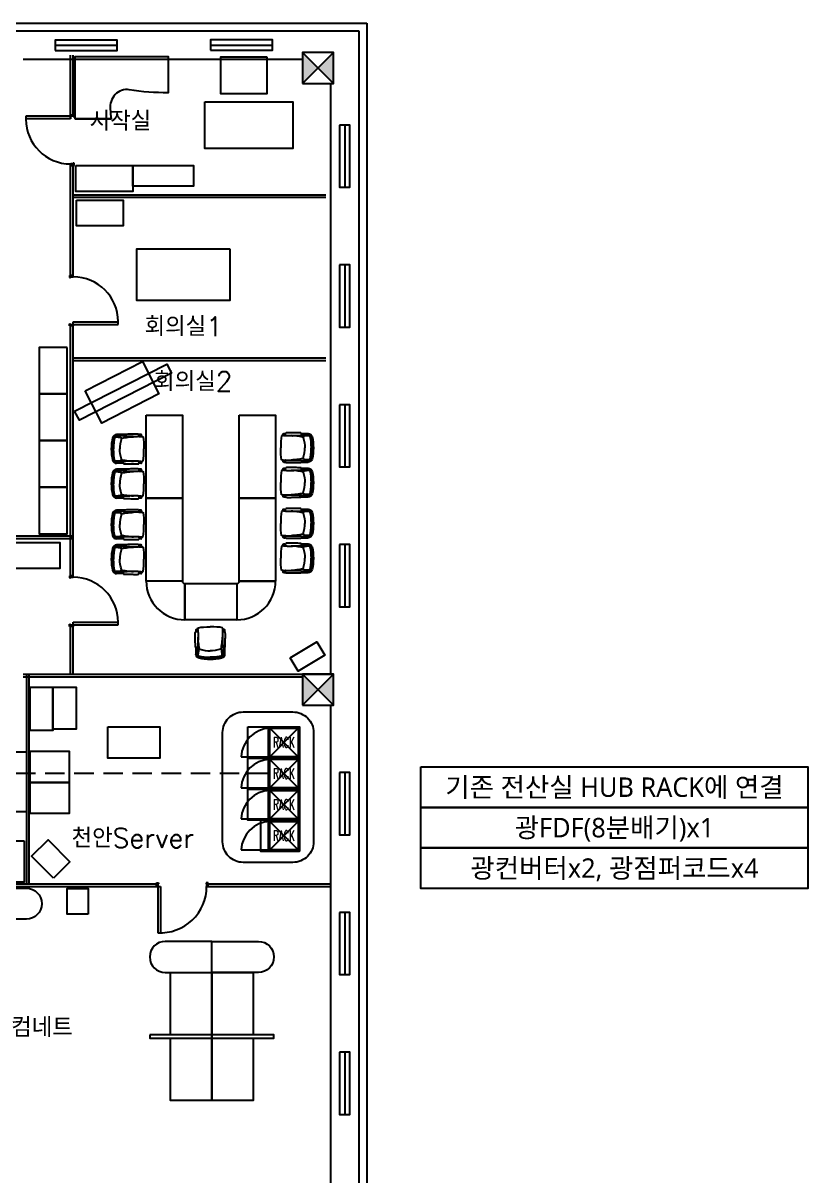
# Model space of a CAD drawing. Header units: millimetres. Extents: x -126150 to 252300, y 0 to 89100.
# Drawn here: x 209506 to 224669, y 40906 to 63165 of the extents above; entities that cross this region are included whole.
import ezdxf
from ezdxf.enums import TextEntityAlignment as Align
from ezdxf.xclip import XClip

# ---------------------------------------------------------------- set-up
doc = ezdxf.new("R2010")
doc.units = ezdxf.units.MM
doc.header["$LTSCALE"] = 1500
doc.header["$XCLIPFRAME"] = 0
doc.linetypes.add('CEN', pattern=[62, 60, -1, 0, -1])
doc.linetypes.add('HIDDEN', pattern=[0.375, 0.25, -0.125])
for name, color, linetype in [('1', 1, 'Continuous'), ('arch', 8, 'Continuous'), ('REV', 1, 'Continuous'), ('S2', 4, 'HIDDEN'), ('SYM', 3, 'Continuous'), ('XREF', 7, 'CEN')]:
    doc.layers.add(name, color=color, linetype=linetype)
doc.styles.add('2', font='romanc.shx', dxfattribs={"bigfont": 'gsg1.shx'})
doc.styles.add('arch', font='romans.shx', dxfattribs={"bigfont": 'GHS.SHX'})
doc.styles.add('GHS', font='malgun.ttf')

# ---------------------------------------------------------------- blocks, each defined once
blk = doc.blocks.new('1')
at = {"color": 0}
for p, q in [((133281, 9860, 0), (133282, 9871, 0)), ((133281, 9846, 0), (133281, 9860, 0)), ((133281, 9831, 0), (133281, 9846, 0)), ((133281, 9814, 0), (133281, 9831, 0)), ((133281, 9797, 0), (133281, 9814, 0)), ((133281, 9778, 0), (133281, 9797, 0)), ((133282, 9880, 0), (133284, 9887, 0)), ((133282, 9871, 0), (133282, 9880, 0)), ((133284, 9887, 0), (133286, 9893, 0)), ((133295, 9933, 0), (133295, 9897, 0)), ((133322, 9933, 0), (133322, 9897, 0)), ((133331, 9955, 0), (133332, 9957, 0)), ((133331, 9953, 0), (133331, 9955, 0)), ((133331, 9952, 0), (133331, 9953, 0)), ((133331, 9947, 0), (133331, 9952, 0)), ((133331, 9941, 0), (133331, 9947, 0)), ((133331, 9939, 0), (133331, 9947, 0)), ((133331, 9939, 0), (133331, 9941, 0)), ((133331, 9923, 0), (133331, 9939, 0)), ((133331, 9901, 0), (133331, 9923, 0)), ((133332, 9892, 0), (133331, 9901, 0)), ((133331, 9893, 0), (133333, 9887, 0)), ((133332, 9966, 0), (133333, 9967, 0)), ((133332, 9965, 0), (133332, 9966, 0)), ((133332, 9963, 0), (133332, 9965, 0)), ((133332, 9962, 0), (133332, 9963, 0)), ((133332, 9961, 0), (133332, 9962, 0)), ((133332, 9960, 0), (133332, 9961, 0)), ((133332, 9958, 0), (133332, 9960, 0)), ((133332, 9957, 0), (133332, 9958, 0)), ((133333, 9967, 0), (133334, 9969, 0)), ((133333, 9887, 0), (133335, 9880, 0)), ((133334, 9970, 0), (133336, 9971, 0)), ((133334, 9969, 0), (133334, 9970, 0)), ((133335, 9880, 0), (133335, 9871, 0)), ((133335, 9871, 0), (133336, 9860, 0)), ((133336, 9797, 0), (133335, 9778, 0)), ((133336, 9971, 0), (133337, 9973, 0)), ((133336, 9860, 0), (133336, 9846, 0)), ((133336, 9846, 0), (133336, 9831, 0)), ((133336, 9831, 0), (133336, 9814, 0)), ((133336, 9814, 0), (133336, 9797, 0)), ((133337, 9973, 0), (133338, 9974, 0)), ((133338, 9974, 0), (133340, 9975, 0)), ((133340, 9975, 0), (133342, 9975, 0)), ((133342, 9975, 0), (133343, 9975, 0)), ((133343, 9975, 0), (133390, 9982, 0)), ((133343, 9975, 0), (133343, 9975, 0)), ((133390, 9982, 0), (133443, 9987, 0)), ((133443, 9987, 0), (133504, 9990, 0)), ((133504, 9990, 0), (133572, 9991, 0)), ((133640, 9990, 0), (133572, 9991, 0)), ((133700, 9987, 0), (133640, 9990, 0)), ((133754, 9982, 0), (133700, 9987, 0)), ((133801, 9975, 0), (133754, 9982, 0)), ((133801, 9975, 0), (133801, 9975, 0)), ((133802, 9975, 0), (133801, 9975, 0)), ((133804, 9975, 0), (133802, 9975, 0)), ((133805, 9974, 0), (133804, 9975, 0)), ((133807, 9973, 0), (133805, 9974, 0)), ((133808, 9971, 0), (133807, 9973, 0)), ((133810, 9970, 0), (133808, 9971, 0)), ((133809, 9871, 0), (133808, 9860, 0)), ((133808, 9860, 0), (133808, 9846, 0)), ((133808, 9846, 0), (133808, 9831, 0)), ((133808, 9831, 0), (133808, 9814, 0)), ((133808, 9814, 0), (133808, 9797, 0)), ((133808, 9797, 0), (133808, 9778, 0)), ((133811, 9887, 0), (133809, 9880, 0)), ((133809, 9880, 0), (133809, 9871, 0)), ((133810, 9969, 0), (133810, 9970, 0)), ((133811, 9967, 0), (133810, 9969, 0)), ((133812, 9966, 0), (133811, 9967, 0)), ((133813, 9893, 0), (133811, 9887, 0)), ((133812, 9965, 0), (133812, 9966, 0)), ((133812, 9963, 0), (133812, 9965, 0)), ((133812, 9962, 0), (133812, 9963, 0)), ((133812, 9961, 0), (133812, 9962, 0)), ((133812, 9960, 0), (133812, 9961, 0)), ((133812, 9958, 0), (133812, 9960, 0)), ((133812, 9957, 0), (133812, 9958, 0)), ((133812, 9955, 0), (133812, 9957, 0)), ((133812, 9953, 0), (133812, 9955, 0)), ((133812, 9952, 0), (133812, 9953, 0)), ((133812, 9947, 0), (133812, 9952, 0)), ((133813, 9941, 0), (133812, 9947, 0)), ((133813, 9939, 0), (133812, 9947, 0)), ((133812, 9901, 0), (133813, 9923, 0)), ((133812, 9892, 0), (133812, 9901, 0)), ((133813, 9939, 0), (133813, 9941, 0)), ((133813, 9923, 0), (133813, 9939, 0)), ((133822, 9933, 0), (133822, 9897, 0)), ((133849, 9933, 0), (133849, 9897, 0)), ((133860, 9887, 0), (133858, 9893, 0)), ((133862, 9880, 0), (133860, 9887, 0)), ((133862, 9871, 0), (133862, 9880, 0)), ((133863, 9860, 0), (133862, 9871, 0)), ((133862, 9778, 0), (133863, 9797, 0)), ((133863, 9846, 0), (133863, 9860, 0)), ((133863, 9831, 0), (133863, 9846, 0)), ((133863, 9814, 0), (133863, 9831, 0)), ((133863, 9797, 0), (133863, 9814, 0)), ((133282, 9758, 0), (133281, 9778, 0)), ((133282, 9737, 0), (133282, 9758, 0)), ((133283, 9715, 0), (133282, 9737, 0)), ((133283, 9690, 0), (133283, 9715, 0)), ((133284, 9664, 0), (133283, 9690, 0)), ((133285, 9636, 0), (133284, 9664, 0)), ((133285, 9605, 0), (133285, 9636, 0)), ((133286, 9604, 0), (133285, 9605, 0)), ((133287, 9601, 0), (133286, 9604, 0)), ((133288, 9599, 0), (133287, 9601, 0)), ((133290, 9597, 0), (133288, 9599, 0)), ((133290, 9597, 0), (133290, 9597, 0)), ((133294, 9595, 0), (133290, 9597, 0)), ((133300, 9593, 0), (133294, 9595, 0)), ((133295, 9594, 0), (133295, 9461, 0)), ((133306, 9592, 0), (133300, 9593, 0)), ((133311, 9592, 0), (133306, 9592, 0)), ((133317, 9593, 0), (133311, 9592, 0)), ((133323, 9595, 0), (133317, 9593, 0)), ((133322, 9594, 0), (133322, 9563, 0)), ((133327, 9597, 0), (133323, 9595, 0)), ((133329, 9599, 0), (133327, 9597, 0)), ((133327, 9597, 0), (133327, 9597, 0)), ((133330, 9601, 0), (133329, 9599, 0)), ((133331, 9604, 0), (133330, 9601, 0)), ((133332, 9605, 0), (133331, 9604, 0)), ((133333, 9664, 0), (133332, 9636, 0)), ((133332, 9636, 0), (133332, 9605, 0)), ((133334, 9691, 0), (133333, 9664, 0)), ((133335, 9737, 0), (133334, 9715, 0)), ((133334, 9715, 0), (133334, 9691, 0)), ((133335, 9778, 0), (133335, 9758, 0)), ((133335, 9758, 0), (133335, 9737, 0)), ((133337, 9764, 0), (133336, 9789, 0)), ((133338, 9754, 0), (133337, 9764, 0)), ((133341, 9717, 0), (133338, 9754, 0)), ((133344, 9684, 0), (133341, 9717, 0)), ((133349, 9653, 0), (133344, 9684, 0)), ((133353, 9624, 0), (133349, 9653, 0)), ((133358, 9598, 0), (133353, 9624, 0)), ((133363, 9574, 0), (133358, 9598, 0)), ((133366, 9563, 0), (133363, 9574, 0)), ((133778, 9563, 0), (133781, 9574, 0)), ((133781, 9574, 0), (133786, 9598, 0)), ((133786, 9598, 0), (133791, 9624, 0)), ((133791, 9624, 0), (133795, 9653, 0)), ((133795, 9653, 0), (133799, 9684, 0)), ((133799, 9684, 0), (133803, 9717, 0)), ((133803, 9717, 0), (133806, 9754, 0)), ((133806, 9754, 0), (133807, 9764, 0)), ((133807, 9764, 0), (133808, 9789, 0)), ((133808, 9778, 0), (133809, 9758, 0)), ((133809, 9758, 0), (133809, 9737, 0)), ((133809, 9737, 0), (133810, 9715, 0)), ((133810, 9715, 0), (133810, 9691, 0)), ((133810, 9691, 0), (133811, 9664, 0)), ((133811, 9664, 0), (133812, 9636, 0)), ((133812, 9636, 0), (133812, 9605, 0)), ((133812, 9605, 0), (133813, 9604, 0)), ((133813, 9604, 0), (133814, 9601, 0)), ((133814, 9601, 0), (133815, 9599, 0)), ((133815, 9599, 0), (133817, 9597, 0)), ((133817, 9597, 0), (133821, 9595, 0)), ((133817, 9597, 0), (133817, 9597, 0)), ((133821, 9595, 0), (133827, 9593, 0)), ((133822, 9594, 0), (133822, 9563, 0)), ((133827, 9593, 0), (133832, 9592, 0)), ((133832, 9592, 0), (133838, 9592, 0)), ((133838, 9592, 0), (133844, 9593, 0)), ((133844, 9593, 0), (133850, 9595, 0)), ((133849, 9594, 0), (133849, 9461, 0)), ((133850, 9595, 0), (133854, 9597, 0)), ((133854, 9597, 0), (133856, 9599, 0)), ((133854, 9597, 0), (133854, 9597, 0)), ((133856, 9599, 0), (133857, 9601, 0)), ((133857, 9601, 0), (133858, 9604, 0)), ((133858, 9604, 0), (133859, 9605, 0)), ((133859, 9636, 0), (133860, 9664, 0)), ((133859, 9605, 0), (133859, 9636, 0)), ((133860, 9664, 0), (133861, 9690, 0)), ((133861, 9715, 0), (133862, 9737, 0)), ((133861, 9690, 0), (133861, 9715, 0)), ((133862, 9758, 0), (133862, 9778, 0)), ((133862, 9737, 0), (133862, 9758, 0)), ((133295, 9461, 0), (133322, 9461, 0)), ((133322, 9563, 0), (133322, 9461, 0)), ((133339, 9440, 0), (133340, 9454, 0)), ((133339, 9431, 0), (133339, 9440, 0)), ((133340, 9429, 0), (133339, 9431, 0)), ((133339, 9431, 0), (133339, 9431, 0)), ((133340, 9454, 0), (133349, 9531, 0)), ((133341, 9427, 0), (133340, 9429, 0)), ((133342, 9426, 0), (133341, 9427, 0)), ((133344, 9425, 0), (133342, 9426, 0)), ((133346, 9424, 0), (133344, 9425, 0)), ((133349, 9423, 0), (133346, 9424, 0)), ((133349, 9531, 0), (133350, 9535, 0)), ((133351, 9423, 0), (133349, 9423, 0)), ((133350, 9538, 0), (133351, 9542, 0)), ((133350, 9535, 0), (133350, 9538, 0)), ((133351, 9542, 0), (133352, 9545, 0)), ((133400, 9412, 0), (133351, 9423, 0)), ((133351, 9423, 0), (133351, 9423, 0)), ((133352, 9545, 0), (133353, 9548, 0)), ((133353, 9548, 0), (133355, 9551, 0)), ((133355, 9551, 0), (133356, 9553, 0)), ((133355, 9386, 0), (133361, 9412, 0)), ((133356, 9553, 0), (133358, 9556, 0)), ((133358, 9556, 0), (133361, 9558, 0)), ((133361, 9558, 0), (133365, 9560, 0)), ((133365, 9560, 0), (133370, 9560, 0)), ((133366, 9563, 0), (133366, 9562, 0)), ((133367, 9560, 0), (133366, 9562, 0)), ((133370, 9560, 0), (133372, 9560, 0)), ((133372, 9560, 0), (133372, 9560, 0)), ((133372, 9560, 0), (133423, 9546, 0)), ((133453, 9405, 0), (133400, 9412, 0)), ((133423, 9546, 0), (133476, 9535, 0)), ((133511, 9401, 0), (133453, 9405, 0)), ((133476, 9535, 0), (133526, 9529, 0)), ((133572, 9399, 0), (133511, 9401, 0)), ((133526, 9529, 0), (133572, 9528, 0)), ((133618, 9529, 0), (133572, 9528, 0)), ((133572, 9399, 0), (133632, 9401, 0)), ((133668, 9535, 0), (133618, 9529, 0)), ((133632, 9401, 0), (133690, 9405, 0)), ((133721, 9546, 0), (133668, 9535, 0)), ((133690, 9405, 0), (133744, 9412, 0)), ((133772, 9560, 0), (133721, 9546, 0)), ((133744, 9412, 0), (133793, 9423, 0)), ((133772, 9560, 0), (133772, 9560, 0)), ((133774, 9560, 0), (133772, 9560, 0)), ((133779, 9560, 0), (133774, 9560, 0)), ((133777, 9560, 0), (133778, 9562, 0)), ((133778, 9563, 0), (133778, 9562, 0)), ((133783, 9558, 0), (133779, 9560, 0)), ((133786, 9556, 0), (133783, 9558, 0)), ((133789, 9386, 0), (133783, 9412, 0)), ((133788, 9553, 0), (133786, 9556, 0)), ((133789, 9551, 0), (133788, 9553, 0)), ((133790, 9548, 0), (133789, 9551, 0)), ((133792, 9545, 0), (133790, 9548, 0)), ((133793, 9542, 0), (133792, 9545, 0)), ((133793, 9538, 0), (133793, 9542, 0)), ((133794, 9535, 0), (133793, 9538, 0)), ((133793, 9423, 0), (133795, 9423, 0)), ((133793, 9423, 0), (133793, 9423, 0)), ((133795, 9531, 0), (133794, 9535, 0)), ((133804, 9454, 0), (133795, 9531, 0)), ((133795, 9423, 0), (133798, 9424, 0)), ((133798, 9424, 0), (133800, 9425, 0)), ((133800, 9425, 0), (133802, 9426, 0)), ((133802, 9426, 0), (133803, 9427, 0)), ((133803, 9427, 0), (133804, 9429, 0)), ((133805, 9440, 0), (133804, 9454, 0)), ((133804, 9429, 0), (133805, 9431, 0)), ((133805, 9431, 0), (133805, 9440, 0)), ((133805, 9431, 0), (133805, 9431, 0)), ((133822, 9563, 0), (133822, 9461, 0)), ((133849, 9461, 0), (133822, 9461, 0))]:
    blk.add_line(p, q, dxfattribs=at)
for centre, radius, start, end in [((133308, 9854, 0), 45.5, 59.464, 120.1902), ((133308, 9933, 0), 13.3, 0, 180), ((133835, 9854, 0), 45.5, 59.8098, 120.536), ((133835, 9933, 0), 13.3, 0, 180), ((133372, 9461, 0), 76.7, 180, 257.0037), ((133372, 9461, 0), 50, 180, 257.0037), ((133572, 10328, 0), 967, 257.0037, 282.9963), ((133572, 10328, 0), 940, 257.0037, 282.9963), ((133772, 9461, 0), 50, 282.9963, 0), ((133772, 9461, 0), 76.7, 282.9963, 0)]:
    blk.add_arc(centre, radius, start, end, dxfattribs=at)
for points, knots in [([(133331, 9947, 0), (133331, 9948, 0), (133331, 9949, 0), (133331, 9951, 0), (133331, 9951, 0)], [0, 0, 0, 0, 3.144716, 4.374955, 4.374955, 4.374955, 4.374955]), ([(133331, 9939, 0), (133331, 9939, 0), (133331, 9935, 0), (133331, 9928, 0), (133331, 9919, 0), (133331, 9911, 0), (133331, 9904, 0), (133331, 9898, 0), (133332, 9895, 0), (133332, 9893, 0)], [0, 0, 0, 0, 2.508809, 11.774259, 20.413863, 28.277147, 35.372913, 41.760594, 46.39044, 46.39044, 46.39044, 46.39044]), ([(133812, 9947, 0), (133812, 9948, 0), (133812, 9949, 0), (133812, 9951, 0), (133812, 9951, 0)], [0, 0, 0, 0, 3.144716, 4.374955, 4.374955, 4.374955, 4.374955]), ([(133813, 9939, 0), (133813, 9939, 0), (133813, 9935, 0), (133813, 9928, 0), (133813, 9919, 0), (133813, 9911, 0), (133813, 9904, 0), (133812, 9898, 0), (133812, 9895, 0), (133812, 9893, 0)], [0, 0, 0, 0, 2.508809, 11.774259, 20.413863, 28.277147, 35.372913, 41.760594, 46.39044, 46.39044, 46.39044, 46.39044]), ([(133336, 9789, 0), (133336, 9787, 0), (133336, 9780, 0), (133337, 9772, 0), (133337, 9766, 0), (133337, 9764, 0)], [0, 0, 0, 0, 6.602502, 20.084004, 24.910806, 24.910806, 24.910806, 24.910806]), ([(133808, 9789, 0), (133808, 9787, 0), (133808, 9780, 0), (133807, 9772, 0), (133807, 9766, 0), (133807, 9764, 0)], [0, 0, 0, 0, 6.602502, 20.084004, 24.910806, 24.910806, 24.910806, 24.910806]), ([(133351, 9426, 0), (133354, 9426, 0), (133359, 9425, 0), (133366, 9423, 0), (133375, 9421, 0), (133384, 9419, 0), (133395, 9417, 0), (133406, 9415, 0), (133419, 9413, 0), (133432, 9411, 0), (133446, 9409, 0), (133459, 9408, 0), (133471, 9407, 0), (133482, 9406, 0), (133495, 9405, 0), (133508, 9405, 0), (133523, 9404, 0), (133539, 9404, 0), (133555, 9403, 0), (133567, 9403, 0), (133572, 9403, 0)], [0, 0, 0, 0, 7.282537, 15.221161, 23.935757, 33.543876, 44.164639, 55.911564, 68.778606, 82.382173, 96.154559, 109.275035, 121.159997, 132.603251, 144.532305, 157.620734, 172.542706, 189.04602, 206.227621, 222.359385, 222.359385, 222.359385, 222.359385]), ([(133351, 9425, 0), (133351, 9425, 0), (133351, 9425, 0), (133351, 9424, 0), (133351, 9423, 0), (133351, 9423, 0), (133351, 9423, 0), (133351, 9423, 0)], [0, 0, 0, 0, 0.513298, 1.672591, 2.491069, 2.896647, 2.937366, 2.937366, 2.937366, 2.937366]), ([(133368, 9565, 0), (133368, 9565, 0), (133368, 9565, 0), (133368, 9564, 0), (133368, 9564, 0), (133368, 9563, 0), (133368, 9563, 0), (133368, 9563, 0)], [0, 0, 0, 0, 0.51218, 1.056524, 1.604318, 2.125846, 2.593214, 2.593214, 2.593214, 2.593214]), ([(133793, 9426, 0), (133790, 9426, 0), (133785, 9425, 0), (133777, 9423, 0), (133769, 9421, 0), (133759, 9419, 0), (133749, 9417, 0), (133737, 9415, 0), (133725, 9413, 0), (133712, 9411, 0), (133698, 9409, 0), (133685, 9408, 0), (133673, 9407, 0), (133661, 9406, 0), (133649, 9405, 0), (133636, 9405, 0), (133621, 9404, 0), (133605, 9404, 0), (133588, 9403, 0), (133577, 9403, 0), (133572, 9403, 0)], [0, 0, 0, 0, 7.282537, 15.221161, 23.935757, 33.543876, 44.164639, 55.911564, 68.778606, 82.382173, 96.154559, 109.275035, 121.159997, 132.603251, 144.532305, 157.620734, 172.542706, 189.04602, 206.227621, 222.359385, 222.359385, 222.359385, 222.359385]), ([(133793, 9425, 0), (133793, 9425, 0), (133793, 9425, 0), (133793, 9424, 0), (133793, 9423, 0), (133793, 9423, 0), (133793, 9423, 0), (133793, 9423, 0)], [0, 0, 0, 0, 0.513298, 1.672591, 2.491069, 2.896647, 2.937366, 2.937366, 2.937366, 2.937366])]:
    blk.add_open_spline(points, degree=3, knots=knots, dxfattribs=at)
for points in [[(133351, 9426, 0), (133351, 9426, 0), (133351, 9426, 0), (133351, 9425, 0)], [(133366, 9562, 0), (133366, 9561, 0), (133366, 9561, 0), (133367, 9560, 0)], [(133368, 9563, 0), (133368, 9562, 0), (133368, 9561, 0), (133368, 9560, 0)], [(133778, 9562, 0), (133778, 9561, 0), (133777, 9561, 0), (133777, 9560, 0)], [(133793, 9426, 0), (133793, 9426, 0), (133793, 9426, 0), (133793, 9425, 0)]]:
    blk.add_open_spline(points, degree=3, dxfattribs=at)
blk = doc.blocks.new('문틀3')
at = {"color": 0}
for p, q in [((-15, 32), (-15, -38)), ((13, 32), (-15, 32)), ((13, -18), (13, 32)), ((-15, -38), (25, -38)), ((25, -18), (13, -18)), ((25, -38), (25, -18))]:
    blk.add_line(p, q, dxfattribs=at)
blk = doc.blocks.new('XR-사무동', base_point=(461, 408.4))
at = {"layer": 'arch'}
h = blk.add_hatch(color=256, dxfattribs=at)
h.dxf.hatch_style = 1
h.paths.add_polyline_path([(198331.1, 59444.7), (198031.1, 59144.7), (198331.1, 58844.7)])
h.paths.add_polyline_path([(197731.1, 59444.7), (197731.1, 58844.7), (198031.1, 59144.7)])
h = blk.add_hatch(color=256, dxfattribs=at)
h.dxf.hatch_style = 1
h.paths.add_polyline_path([(198331.1, 47444.7), (198031.1, 47144.7), (198331.1, 46844.7)])
h.paths.add_polyline_path([(197731.1, 47444.7), (197731.1, 46844.7), (198031.1, 47144.7)])
for p, q in [((137201.2, 60014.7), (198971.1, 60014.7)), ((198971.1, 60014.7), (198971.1, 25340.3)), ((137341.1, 59864.7), (198821.1, 59864.7)), ((198821.1, 59864.7), (198821.1, 25490.3)), ((192952, 59587.4), (194152, 59587.4)), ((195952, 59589.7), (197152, 59589.7)), ((197731.1, 58844.7), (198331.1, 59444.7)), ((197731.1, 59444.7), (198331.1, 58844.7)), ((192331.1, 59314.7), (197731.1, 59314.7)), ((193251.1, 58164.7), (193251.1, 59394.7)), ((193301.1, 58242.7), (193301.1, 59394.7)), ((198271.1, 58844.7), (198271.1, 47444.7)), ((192386.1, 58214.7), (192386.1, 58159.7)), ((193251.1, 58214.7), (192386.1, 58214.7)), ((193251.1, 58164.7), (192386.1, 58164.7)), ((193251.1, 58239.7), (193251.1, 58164.7)), ((198546.1, 58044.7), (198546.1, 56844.7)), ((198546.1, 58044.7), (198546.1, 56844.7)), ((193251.1, 55142.7), (193251.1, 57294.7)), ((193301.1, 55142.7), (193301.1, 57266.7)), ((198181.2, 56694.7), (193301.1, 56694.7)), ((198181.2, 56644.7), (193301.1, 56644.7)), ((198546.1, 55344.7), (198546.1, 54144.7)), ((193251.1, 49342.7), (193251.1, 54166.7)), ((193301.1, 49342.7), (193301.1, 54244.7)), ((193301.1, 54244.7), (194166.1, 54244.7)), ((193301.1, 54169.7), (193301.1, 54244.7)), ((193301.1, 54194.7), (194166.1, 54194.7)), ((194166.1, 54194.7), (194166.1, 54249.7)), ((198181.2, 53544.7), (193301, 53544.7)), ((198181.2, 53494.7), (193301, 53494.7)), ((198546.1, 52644.7), (198546.1, 51444.7)), ((198546.1, 49944.7), (198546.1, 48744.7)), ((195409.3, 49242.4), (194709.3, 49242.4)), ((195459.3, 49192.4), (195459.3, 48492.4)), ((196459.3, 49192.4), (196459.3, 48492.4)), ((196509.3, 49242.4), (197209.3, 49242.4)), ((193251.1, 47444.7), (193251.1, 48366.7)), ((193301.1, 47444.7), (193301.1, 48444.7)), ((193301.1, 48444.7), (194166.1, 48444.7)), ((193301.1, 48369.7), (193301.1, 48444.7)), ((193301.1, 48394.7), (194166.1, 48394.7)), ((194166.1, 48394.7), (194166.1, 48449.7)), ((192331.1, 47444.7), (198331.1, 47444.7)), ((192396.1, 47444.7), (192396.1, 43394.7)), ((192446.1, 47444.7), (192446.1, 43394.7)), ((197731.1, 46844.7), (198331.1, 47444.7)), ((197731.1, 47444.7), (198331.1, 46844.7)), ((192331.1, 47394.7), (197731.1, 47394.7)), ((198271.1, 46844.7), (198271.1, 35444.7)), ((198546.1, 45544.7), (198546.1, 44344.7)), ((190520.2, 43394.7), (194906.4, 43394.7)), ((190520.2, 43344.7), (194984.4, 43344.7)), ((194934.4, 43344.7), (194934.4, 42452.1)), ((194984.4, 43344.7), (194984.4, 42450.7)), ((195906.4, 43394.7), (198271.1, 43394.7)), ((195906.4, 43344.7), (198271.1, 43344.7)), ((198546.1, 42844.7), (198546.1, 41644.7)), ((198546.1, 40144.7), (198546.1, 38944.7)), ((198546.1, 40144.7), (198546.1, 38944.7))]:
    blk.add_line(p, q, dxfattribs=at)
for points in [[(192952, 59487.4), (194152, 59487.4), (194152, 59687.4), (192952, 59687.4)], [(195952, 59489.7), (197152, 59489.7), (197152, 59689.7), (195952, 59689.7)], [(197731.1, 58844.7), (198331.1, 58844.7), (198331.1, 59444.7), (197731.1, 59444.7)], [(197046.4, 59356.1), (196146.4, 59356.1), (196146.4, 58656.1), (197046.4, 58656.1)], [(195843, 58492.1), (197543, 58492.1), (197543, 57592.1), (195843, 57592.1)], [(198446.1, 58044.7), (198446.1, 56844.7), (198646.1, 56844.7), (198646.1, 58044.7)], [(198446.1, 58044.7), (198446.1, 56844.7), (198646.1, 56844.7), (198646.1, 58044.7)], [(193353.2, 57264), (194453.2, 57264), (194453.2, 56764), (193353.2, 56764)], [(194453.2, 57264), (195623.2, 57264), (195623.2, 56864), (194453.2, 56864)], [(193364.8, 56597.7), (194264.8, 56597.7), (194264.8, 56097.7), (193364.8, 56097.7)], [(196328.7, 55655.9), (196328.7, 54655.9), (194528.7, 54655.9), (194528.7, 55655.9)], [(198446.1, 55344.7), (198446.1, 54144.7), (198646.1, 54144.7), (198646.1, 55344.7)], [(193185.7, 53753.6), (192645.7, 53753.6), (192645.7, 52853.6), (193185.7, 52853.6)], [(193328.1, 52522.7), (195109.6, 53431.8), (195200.5, 53253.7), (193419, 52344.6)], [(193533.1, 52913.7), (194637.6, 53477.3), (194955.8, 52853.8), (193851.3, 52290.2)], [(193185.7, 52853.6), (192645.7, 52853.6), (192645.7, 51953.6), (193185.7, 51953.6)], [(198446.1, 52644.7), (198446.1, 51444.7), (198646.1, 51444.7), (198646.1, 52644.7)], [(194709.3, 52442.4), (195409.3, 52442.4), (195409.3, 50842.4), (194709.3, 50842.4)], [(196509.3, 52442.4), (197209.3, 52442.4), (197209.3, 50842.4), (196509.3, 50842.4)], [(193185.7, 51953.6), (192645.7, 51953.6), (192645.7, 51053.6), (193185.7, 51053.6)], [(193185.7, 51053.6), (192645.7, 51053.6), (192645.7, 50153.6), (193185.7, 50153.6)], [(194709.3, 50842.4), (195409.3, 50842.4), (195409.3, 49242.4), (194709.3, 49242.4)], [(196509.3, 50842.4), (197209.3, 50842.4), (197209.3, 49242.4), (196509.3, 49242.4)], [(192081, 50114.7), (193281, 50114.7), (193281, 50054.7), (192081, 50054.7)], [(192140.6, 49986.8), (193040.6, 49986.8), (193040.6, 49486.8), (192140.6, 49486.8)], [(198446.1, 49944.7), (198446.1, 48744.7), (198646.1, 48744.7), (198646.1, 49944.7)], [(195459.3, 49192.4), (196459.3, 49192.4), (196459.3, 48492.4), (195459.3, 48492.4)], [(197493.7, 47758.4), (198008.4, 48066.8), (198162.6, 47809.4), (197647.9, 47501.1)], [(197731.1, 46844.7), (198331.1, 46844.7), (198331.1, 47444.7), (197731.1, 47444.7)], [(192468.1, 47194.7), (192908.1, 47194.7), (192908.1, 46354.7), (192468.1, 46354.7)], [(192908.1, 47194.7), (193358.1, 47194.7), (193358.1, 46384.7), (192908.1, 46384.7)], [(193970.9, 46424.7), (194970.9, 46424.7), (194970.9, 45824.7), (193970.9, 45824.7)], [(196671.1, 46424.7), (197671.1, 46424.7), (197671.1, 45824.7), (196671.1, 45824.7)], [(192396.1, 45943.2), (192396.1, 44783.2), (192036.1, 44783.2), (192036.1, 45943.2)], [(192470.7, 45954.7), (193220.7, 45954.7), (193220.7, 45354.7), (192470.7, 45354.7)], [(196671.1, 45824.7), (197671.1, 45824.7), (197671.1, 45224.7), (196671.1, 45224.7)], [(198446.1, 45544.7), (198446.1, 44344.7), (198646.1, 44344.7), (198646.1, 45544.7)], [(192470.7, 45354.7), (193220.7, 45354.7), (193220.7, 44754.7), (192470.7, 44754.7)], [(196671.1, 45224.7), (197671.1, 45224.7), (197671.1, 44624.7), (196671.1, 44624.7)], [(197671.1, 44624.7), (196921.1, 44624.7), (196921.1, 44024.7), (197671.1, 44024.7)], [(192352.4, 44225.6), (192352.4, 43425.6), (191152.4, 43425.6), (191152.4, 44225.6)], [(192919.8, 43502.5), (192495.5, 43926.7), (192813.7, 44244.9), (193238, 43820.7)], [(193586.1, 42808.6), (193186.1, 42808.6), (193186.1, 43308.6), (193586.1, 43308.6)], [(198446.1, 42844.7), (198446.1, 41644.7), (198646.1, 41644.7), (198646.1, 42844.7)], [(195977.9, 40483.4), (195177.9, 40483.4), (195177.9, 41683.4), (195977.9, 41683.4)], [(195977.9, 41683.4), (196777.9, 41683.4), (196777.9, 40483.4), (195977.9, 40483.4)], [(194777.9, 40483.4), (194777.9, 40413.4), (195977.9, 40413.4), (195977.9, 40483.4)], [(195977.9, 39213.4), (195177.9, 39213.4), (195177.9, 40413.4), (195977.9, 40413.4)], [(195977.9, 40483.4), (195977.9, 40413.4), (197177.9, 40413.4), (197177.9, 40483.4)], [(195977.9, 40413.4), (196777.9, 40413.4), (196777.9, 39213.4), (195977.9, 39213.4)], [(198446.1, 40144.7), (198446.1, 38944.7), (198646.1, 38944.7), (198646.1, 40144.7)], [(198446.1, 40144.7), (198446.1, 38944.7), (198646.1, 38944.7), (198646.1, 40144.7)]]:
    blk.add_lwpolyline(points, close=True, dxfattribs=at)
blk.add_lwpolyline([(194035, 58167.3), (193335, 58167.3), (193335, 59367.3), (194135, 59367.3), (195135, 59367.3), (195135, 58667.3, -0.0377304), (194383.6, 58724, 0.260795), (194111.3, 58635.1, 0.2165579), (194016.6, 58350.1, 0.0383422), (194035, 58167.3), (193335, 58167.3), (194035, 58167.3)], format="xyb", dxfattribs=at)
for points in [[(192394.8, 42712.6), (191494.8, 42712.6), (191494.8, 43312.6), (192394.8, 43312.6, -1)], [(195077.9, 41683.4), (195977.9, 41683.4), (195977.9, 42283.4), (195077.9, 42283.4, 1)], [(196877.9, 41683.4), (195977.9, 41683.4), (195977.9, 42283.4), (196877.9, 42283.4, -1)]]:
    blk.add_lwpolyline(points, format="xyb", close=True, dxfattribs=at)
for centre, radius, start, end in [((193251.1, 58159.7), 865, 180, 270), ((193301.1, 54249.7), 865, 0, 90), ((193301.1, 48449.7), 865, 0, 90), ((195459.3, 49242.4), 750, 180, 270), ((195459.3, 49242.4), 50, 180, 270), ((196459.3, 49242.4), 750, 270, 0), ((196459.3, 49242.4), 50, 270, 0), ((194984.4, 43344.7), 894, 266.79387, 0)]:
    blk.add_arc(centre, radius, start, end, dxfattribs=at)
at = {"layer": 'arch', "xscale": -1}
for name, p, rotation in [('문틀3', (193283.5, 58227.4), 89.99999999999997), ('문틀3', (193268.8, 54182.1), 270), ('1', (207301.2, 185385.1, -0.3), 89.99999999999997), ('1', (207301.2, 184714.1, -0.3), 89.99999999999997), ('1', (207301.2, 183925.1, -0.3), 89.99999999999997), ('1', (207301.2, 183254.1, -0.3), 89.99999999999997), ('문틀3', (193268.8, 48382.1), 270), ('문틀3', (194921.8, 43377.1), 180)]:
    blk.add_blockref(name, p, dxfattribs=dict(at, rotation=rotation))
at = {"layer": 'arch'}
for name, p, rotation in [('문틀3', (193283.5, 57282.1), 89.99999999999993), ('문틀3', (193268.8, 55127.4), 269.9999999999999), ('1', (184675.1, 185364.5, -0.3), 270), ('1', (184675.1, 184693.5, -0.3), 270), ('1', (184675.1, 183904.5, -0.3), 270), ('1', (184675.1, 183233.5, -0.3), 270), ('문틀3', (193268.8, 49327.4), 269.9999999999999), ('문틀3', (195891.1, 43377.1), 180)]:
    blk.add_blockref(name, p, dxfattribs=dict(at, rotation=rotation))
at = {"layer": 'arch', "xscale": -1}
blk.add_blockref('1', (329520.3, 38366.4, -0.3), dxfattribs=at)
at = {"layer": 'arch', "style": 'arch'}
for s, p in [('시작실', (193616.3, 57937.5)), ('회의실1', (194678.3, 53970.6)), ('회의실2', (194863, 52909.6)), ('천안Server', (193268.1, 44091.9)), ('컴네트', (192101.1, 40437.7))]:
    blk.add_text(s, height=375, dxfattribs=at).set_placement(p)
blk = doc.blocks.new('ST076')
for p, q in [((-300, -300), (300, 300)), ((300, -300), (-300, 300)), ((-825, -275), (-275, -275))]:
    blk.add_line(p, q)
for points in [[(300, -300), (-300, -300), (-300, 300), (300, 300)], [(275, -275), (-275, -275), (-275, 275), (275, 275)]]:
    blk.add_lwpolyline(points, close=True)
blk.add_arc((-252, -298), 574, 92.3032, 177.6968)
at = {"style": '2'}
blk.add_attdef('A', text='', height=200, dxfattribs=at).set_placement((0, 0), align=Align.MIDDLE_CENTER)

msp = doc.modelspace()

# ---------------------------------------------------------------- linework, layer by layer
at = {"layer": '1'}
msp.add_lwpolyline([(213761.6, 49864.7), (214719.5, 49864.7, -0.4142136), (215119.5, 49464.7), (215119.5, 47359, -0.4142136), (214719.5, 46959), (213761.6, 46959, -0.4142136), (213361.6, 47359), (213361.6, 49464.7, -0.4142136)], format="xyb", close=True, dxfattribs=at)
at = {"layer": 'S2'}
msp.add_line((214246.1, 48674.7), (185842.1, 48674.7), dxfattribs=at)
at = {"layer": 'SYM', "color": 6}
msp.add_lwpolyline([(217193.5, 48802.5), (224669.3, 48802.5), (224669.3, 48021.2), (217193.5, 48021.2)], close=True, dxfattribs=at)
msp.add_lwpolyline([(215119.5, 48411.8, 0, 106.7, 0), (215439.5, 48411.8, 0, 0, 0), (217193.5, 48411.8, 0, 0, 0)], format="xyseb", dxfattribs=at)

# ---------------------------------------------------------------- block references
at = {"layer": 'SYM'}
ref = msp.add_blockref('ST076', (214546.1, 49274.7), dxfattribs=dict(at, rotation=359.9999999999999))
ref.add_attrib('A', 'RACK', dxfattribs={"layer": '0', "height": 200, "style": '2', "width": 0.6}).set_placement((214546.1, 49274.7), align=Align.MIDDLE_CENTER)
ref = msp.add_blockref('ST076', (214546.1, 48674.7), dxfattribs=dict(at, rotation=359.9999999999999))
ref.add_attrib('A', 'RACK', dxfattribs={"layer": '0', "height": 200, "style": '2', "width": 0.6}).set_placement((214546.1, 48674.7), align=Align.MIDDLE_CENTER)
ref = msp.add_blockref('ST076', (214546.1, 48074.7), dxfattribs=dict(at, rotation=359.9999999999999))
ref.add_attrib('A', 'RACK', dxfattribs={"layer": '0', "height": 200, "style": '2', "width": 0.6}).set_placement((214546.1, 48074.7), align=Align.MIDDLE_CENTER)
ref = msp.add_blockref('ST076', (214546.1, 47474.7), dxfattribs=dict(at, rotation=359.9999999999999))
ref.add_attrib('A', 'RACK', dxfattribs={"layer": '0', "height": 200, "style": '2', "width": 0.6}).set_placement((214546.1, 47474.7), align=Align.MIDDLE_CENTER)
at = {"layer": 'XREF'}
ref = msp.add_blockref('XR-사무동', (17636, 3558.4), dxfattribs=at)
XClip(ref).set_block_clipping_path([(122959.57041176, 7987.6163593146), (212271.3042388193, 71918.024120137)])

# ---------------------------------------------------------------- next in the draw order: wipeouts: each hides what was drawn before it
msp.add_wipeout([(217193.5, 48802.5), (224669.3, 48802.5), (224669.3, 48021.2), (217193.5, 48021.2)]).dxf.layer = 'REV'

# ---------------------------------------------------------------- next in the draw order: linework, layer by layer
at = {"layer": 'SYM', "color": 6}
for points in [[(217193.5, 48802.5), (224669.3, 48802.5), (224669.3, 48021.2), (217193.5, 48021.2)], [(217193.5, 48021.2), (224669.3, 48021.2), (224669.3, 47240), (217193.5, 47240)]]:
    msp.add_lwpolyline(points, close=True, dxfattribs=at)

# ---------------------------------------------------------------- next in the draw order: texts
at = {"layer": 'SYM', "style": 'GHS'}
msp.add_text('기존 전산실 HUB RACK에 연결', height=375, dxfattribs=at).set_placement((220931.4, 48411.8), align=Align.MIDDLE_CENTER)

# ---------------------------------------------------------------- next in the draw order: wipeouts: each hides what was drawn before it
msp.add_wipeout([(217193.5, 48021.2), (224669.3, 48021.2), (224669.3, 47240), (217193.5, 47240)]).dxf.layer = 'REV'

# ---------------------------------------------------------------- next in the draw order: linework, layer by layer
at = {"layer": 'SYM', "color": 6}
for points in [[(217193.5, 48021.2), (224669.3, 48021.2), (224669.3, 47240), (217193.5, 47240)], [(217193.5, 47240), (224669.3, 47240), (224669.3, 46458.7), (217193.5, 46458.7)]]:
    msp.add_lwpolyline(points, close=True, dxfattribs=at)

# ---------------------------------------------------------------- next in the draw order: texts
at = {"layer": 'SYM', "style": 'GHS'}
msp.add_text('광FDF(8분배기)x1', height=375, dxfattribs=at).set_placement((220931.4, 47630.6), align=Align.MIDDLE_CENTER)

# ---------------------------------------------------------------- next in the draw order: wipeouts: each hides what was drawn before it
msp.add_wipeout([(217193.5, 47240), (224669.3, 47240), (224669.3, 46458.7), (217193.5, 46458.7)]).dxf.layer = 'REV'

# ---------------------------------------------------------------- next in the draw order: linework, layer by layer
at = {"layer": 'SYM', "color": 6}
msp.add_lwpolyline([(217193.5, 47240), (224669.3, 47240), (224669.3, 46458.7), (217193.5, 46458.7)], close=True, dxfattribs=at)

# ---------------------------------------------------------------- next in the draw order: texts
at = {"layer": 'SYM', "style": 'GHS'}
msp.add_text('광컨버터x2, 광점퍼코드x4', height=375, dxfattribs=at).set_placement((220931.4, 46849.3), align=Align.MIDDLE_CENTER)

doc.saveas('drawing.dxf')
